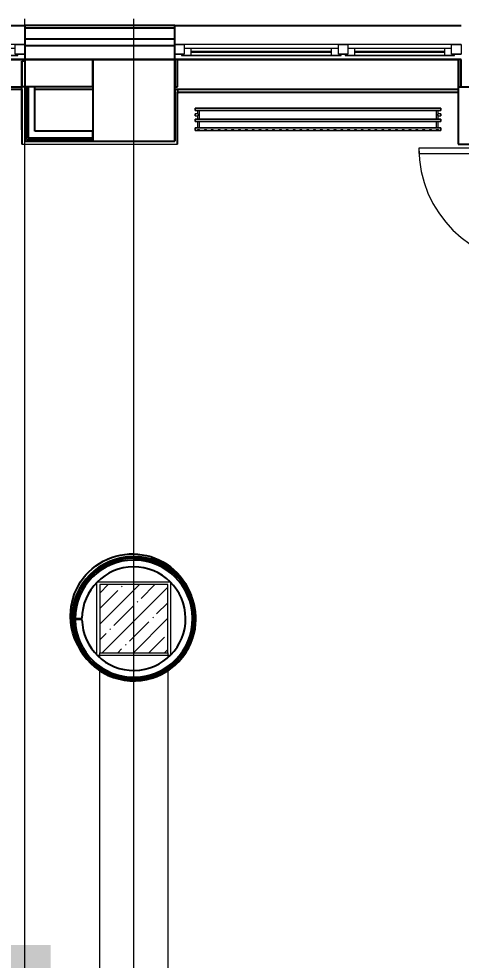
# Model space of a CAD drawing. Header units: millimetres. Extents: x 3914 to 443608, y -156176 to 78197.
# Drawn here: x 73874 to 77117, y -125617 to -118715 of the extents above; entities that cross this region are included whole.
import ezdxf

# ---------------------------------------------------------------- set-up
doc = ezdxf.new("R2010")
doc.units = ezdxf.units.MM
doc.linetypes.add('200_ШТРИХ__ш1_п0_6_', pattern=[160, 100, -60])
for name, color, linetype, lineweight in [('A-DOOR-1', 7, 'Continuous', 5), ('A-DOOR-2', 7, '200_ШТРИХ__ш1_п0_6_', 5), ('A-DOOR-FRAM-2', 7, 'Continuous', 5), ('A-FLOR', 7, 'Continuous', 9), ('A-GLAZ', 7, 'Continuous', 9), ('A-GLAZ-1', 7, 'Continuous', 5), ('S-COLS-1', 7, 'Continuous', 5), ('Оси', 7, 'Continuous', 9)]:
    doc.layers.add(name, color=color, linetype=linetype, lineweight=lineweight)
doc.layers.add('A-DOOR-FRAM-1', color=7, linetype='Continuous', lineweight=5, true_color=0xc0c0c0)
doc.layers.add('M-EQPM-1', color=7, linetype='Continuous', lineweight=9, true_color=0xb2b2b2)
doc.styles.add('СПДС', font='ГОСТ тип А.ttf', dxfattribs={"width": 0.9})

# ---------------------------------------------------------------- blocks, each defined once
blk = doc.blocks.new('BSC_Колонна _Прямоугольная - 500х500-V89-Объем проектирования 1 этажа')
at = {"layer": 'S-COLS-1'}
h = blk.add_hatch(dxfattribs=at)
h.set_pattern_fill('FP_107', color=256, style=0, pattern_type=2)
h.set_pattern_definition([(45, (-48460, -23000), (-114.04925, 114.04925), []), (45, (-48345.95, -23000), (-114.04925, 114.04925), [201.613, -40.323, 6.706, -33.617])])
h.paths.add_polyline_path([(214.9, -250), (250, -250), (250, 250), (-250, 250), (-250, -250), (188.6, -250)])
for p, q in [((250, 250), (-250, 250)), ((-250, 250), (-250, -250)), ((250, -250), (250, 250)), ((-250, -250), (250, -250))]:
    blk.add_line(p, q, dxfattribs=at)
blk = doc.blocks.new('120_Окно_СКБ_2Ст - 120_Окно_СКБ_2Ст 3100х2500 _мал_створка слева_-22273855-Объем проектирования 1 этажа')
at = {"layer": 'A-GLAZ'}
for p, q in [((-1550, -75), (-1550, -5)), ((-1550, -5), (-1480, -5)), ((-1480, -5), (-1480, -75)), ((650, -35), (-1480, -35)), ((-1480, -35), (-1480, -75)), ((-1430, -85), (-1430, -35)), ((600, -85), (600, -35)), ((650, -75), (650, -5)), ((650, -5), (720, -5)), ((650, -75), (650, -35)), ((720, -5), (720, -75)), ((1480, -35), (720, -35)), ((720, -35), (720, -75)), ((770, -85), (770, -35)), ((1430, -85), (1430, -35)), ((1480, -75), (1480, -5)), ((1480, -5), (1550, -5)), ((1480, -75), (1480, -35)), ((1550, -5), (1550, -75)), ((-1480, -75), (-1550, -75)), ((-1480, -75), (-1500, -75)), ((-1500, -75), (-1500, -85)), ((-1500, -85), (670, -85)), ((670, -85), (-1500, -85)), ((720, -75), (650, -75)), ((670, -75), (650, -75)), ((670, -85), (670, -75)), ((720, -75), (700, -75)), ((700, -75), (700, -85)), ((700, -85), (1500, -85)), ((1500, -85), (700, -85)), ((1550, -75), (1480, -75)), ((1500, -75), (1480, -75)), ((1500, -85), (1500, -75))]:
    blk.add_line(p, q, dxfattribs=at)
at = {"layer": 'A-GLAZ-1'}
for p, q in [((1550, -5), (-1550, -5)), ((-1430, -55), (600, -55)), ((600, -65), (-1430, -65)), ((770, -55), (1430, -55)), ((1430, -65), (770, -65)), ((-1550, -75), (-1500, -75)), ((670, -75), (700, -75)), ((1500, -75), (1550, -75))]:
    blk.add_line(p, q, dxfattribs=at)
blk = doc.blocks.new('120_Окно_СКБ_2Ст - 120_Окно_СКБ_2Ст 2100х2400 _мал створка справа_-19092174-Объем проектирования 1 этажа')
at = {"layer": 'A-GLAZ'}
for p, q in [((-1050, -75), (-1050, -5)), ((-1050, -5), (-980, -5)), ((-980, -5), (-980, -75)), ((150, -35), (-980, -35)), ((-980, -35), (-980, -75)), ((-930, -85), (-930, -35)), ((100, -85), (100, -35)), ((150, -75), (150, -5)), ((150, -5), (220, -5)), ((150, -75), (150, -35)), ((220, -5), (220, -75)), ((980, -35), (220, -35)), ((220, -35), (220, -75)), ((270, -85), (270, -35)), ((930, -85), (930, -35)), ((980, -75), (980, -5)), ((980, -5), (1050, -5)), ((980, -75), (980, -35)), ((1050, -5), (1050, -75)), ((-980, -75), (-1050, -75)), ((-980, -75), (-1000, -75)), ((-1000, -75), (-1000, -85)), ((-1000, -85), (170, -85)), ((170, -85), (-1000, -85)), ((220, -75), (150, -75)), ((170, -75), (150, -75)), ((170, -85), (170, -75)), ((220, -75), (200, -75)), ((200, -75), (200, -85)), ((200, -85), (1000, -85)), ((1000, -85), (200, -85)), ((1050, -75), (980, -75)), ((1000, -75), (980, -75)), ((1000, -85), (1000, -75))]:
    blk.add_line(p, q, dxfattribs=at)
at = {"layer": 'A-GLAZ-1'}
for p, q in [((1050, -5), (-1050, -5)), ((-930, -55), (100, -55)), ((100, -65), (-930, -65)), ((270, -55), (930, -55)), ((930, -65), (270, -65)), ((-1050, -75), (-1000, -75)), ((170, -75), (200, -75)), ((1000, -75), (1050, -75))]:
    blk.add_line(p, q, dxfattribs=at)
blk = doc.blocks.new('110_Дверь_СКБ_1Ст_Внутренняя1 - Д-26л 950х2100 EIW30-32941023-Объем проектирования 1 этажа')
at = {"layer": 'A-DOOR-2'}
h = blk.add_hatch(dxfattribs=at)
h.set_pattern_fill('FP_33', color=256, style=0, pattern_type=2)
h.set_pattern_definition([(135, (1826.41, 164.685), (-14.14214, -14.14214), []), (225, (1826.41, 164.685), (14.14214, -14.14214), [])])
h.paths.add_polyline_path([(462.5, 100), (462.5, -100), (487.5, -100), (487.5, 100), (479.8, 100)])
at = {"layer": 'A-DOOR-FRAM-2'}
h = blk.add_hatch(dxfattribs=at)
h.set_pattern_fill('FP_34', color=256, style=0, pattern_type=2)
h.set_pattern_definition([(45, (-296.384, 164.685), (-14.1421, 14.1421), []), (135, (-296.384, 164.685), (-14.1421, -14.1421), [])])
h.paths.add_polyline_path([(-462.5, 100), (-462.5, -100), (-437.5, -100), (-437.5, 100), (-446.3, 100)])
at = {"layer": 'A-DOOR-1'}
for p, q in [((437.5, 950), (397.5, 950)), ((397.5, 950), (397.5, 100)), ((437.5, 100), (437.5, 950)), ((397.5, 100), (437.5, 100))]:
    blk.add_line(p, q, dxfattribs=at)
blk.add_arc((437.5, 100), 850, 90, 180, dxfattribs=at)
at = {"layer": 'A-DOOR-FRAM-1'}
for p, q in [((-422.5, 108), (-492.5, 108)), ((-492.5, 108), (-492.5, 100)), ((-492.5, 100), (-422.5, 100)), ((-437.5, 100), (-462.5, 100)), ((-462.5, 100), (-462.5, -100)), ((-412.5, 100), (-437.5, 100)), ((-437.5, 100), (-437.5, 20)), ((-437.5, -100), (-437.5, 100)), ((-422.5, 100), (-437.5, 100)), ((-437.5, 100), (-437.5, 99)), ((-437.5, 99), (-422.5, 99)), ((-422.5, 100), (-422.5, 108)), ((-422.5, 99), (-422.5, 100)), ((-412.5, 60), (-412.5, 100)), ((437.5, 100), (437.5, 60)), ((462.5, 100), (437.5, 100)), ((517.5, 108), (447.5, 108)), ((447.5, 108), (447.5, 100)), ((462.5, 100), (447.5, 100)), ((447.5, 100), (447.5, 99)), ((447.5, 100), (517.5, 100)), ((447.5, 99), (462.5, 99)), ((462.5, 20), (462.5, 100)), ((487.5, 100), (462.5, 100)), ((462.5, 100), (462.5, -100)), ((462.5, 99), (462.5, 100)), ((487.5, -100), (487.5, 100)), ((517.5, 100), (517.5, 108)), ((-437.5, 20), (-402.5, 20)), ((-422.5, 20), (-437.5, 20)), ((-437.5, 20), (-437.5, -100)), ((-422.5, -100), (-422.5, 20)), ((-402.5, 60), (-412.5, 60)), ((-402.5, 20), (-402.5, 60)), ((437.5, 60), (427.5, 60)), ((427.5, 60), (427.5, 20)), ((427.5, 20), (462.5, 20)), ((462.5, 20), (447.5, 20)), ((447.5, 20), (447.5, -100)), ((462.5, -100), (462.5, 20)), ((-422.5, -100), (-492.5, -100)), ((-492.5, -100), (-492.5, -108)), ((-492.5, -108), (-422.5, -108)), ((-462.5, -100), (-437.5, -100)), ((-437.5, -100), (-422.5, -100)), ((-422.5, -108), (-422.5, -100)), ((447.5, -100), (462.5, -100)), ((517.5, -100), (447.5, -100)), ((447.5, -100), (447.5, -108)), ((447.5, -108), (517.5, -108)), ((462.5, -100), (487.5, -100)), ((517.5, -108), (517.5, -100))]:
    blk.add_line(p, q, dxfattribs=at)
blk = doc.blocks.new('radiator_prado_classic_z_tip_30_po exemplyaru - Classic Z Тип 30-500-V247-Объем проектирования 1 этажа')
at = {"layer": 'M-EQPM-1'}
for p, q in [((0, 228), (0, 210)), ((1800, 228), (0, 228)), ((0, 210), (0, 228)), ((0, 228), (12.5, 228)), ((0, 210), (1800, 210)), ((17.8, 210), (0, 210)), ((12.5, 228), (37.5, 228)), ((37.5, 228), (12.5, 228)), ((12.5, 228), (37.5, 228)), ((12.5, 228), (17.5, 223)), ((12.5, 228), (17.5, 223)), ((32.5, 223), (17.5, 223)), ((17.5, 223), (32.5, 223)), ((17.5, 210), (17.5, 164)), ((17.5, 210), (17.5, 164)), ((17.8, 210), (17.5, 210)), ((17.5, 210), (17.8, 210)), ((17.8, 210), (17.5, 210)), ((17.5, 210), (32.5, 210)), ((32.2, 210), (17.8, 210)), ((17.8, 210), (32.2, 210)), ((32.2, 210), (17.8, 210)), ((32.5, 210), (32.2, 210)), ((32.2, 210), (32.5, 210)), ((32.5, 210), (32.2, 210)), ((1767.8, 210), (32.2, 210)), ((32.5, 223), (37.5, 228)), ((37.5, 228), (32.5, 223)), ((32.5, 164), (32.5, 210)), ((32.5, 164), (32.5, 210)), ((37.5, 228), (62.5, 228)), ((62.5, 228), (87.5, 228)), ((87.5, 228), (62.5, 228)), ((62.5, 228), (87.5, 228)), ((62.5, 228), (67.5, 223)), ((62.5, 228), (67.5, 223)), ((82.5, 223), (67.5, 223)), ((67.5, 223), (82.5, 223)), ((82.5, 223), (87.5, 228)), ((87.5, 228), (82.5, 223)), ((87.5, 228), (112.5, 228)), ((112.5, 228), (137.5, 228)), ((137.5, 228), (112.5, 228)), ((112.5, 228), (137.5, 228)), ((112.5, 228), (117.5, 223)), ((112.5, 228), (117.5, 223)), ((132.5, 223), (117.5, 223)), ((117.5, 223), (132.5, 223)), ((132.5, 223), (137.5, 228)), ((137.5, 228), (132.5, 223)), ((137.5, 228), (162.5, 228)), ((162.5, 228), (187.5, 228)), ((187.5, 228), (162.5, 228)), ((162.5, 228), (187.5, 228)), ((162.5, 228), (167.5, 223)), ((162.5, 228), (167.5, 223)), ((182.5, 223), (167.5, 223)), ((167.5, 223), (182.5, 223)), ((182.5, 223), (187.5, 228)), ((187.5, 228), (182.5, 223)), ((187.5, 228), (212.5, 228)), ((212.5, 228), (237.5, 228)), ((237.5, 228), (212.5, 228)), ((212.5, 228), (237.5, 228)), ((212.5, 228), (217.5, 223)), ((212.5, 228), (217.5, 223)), ((232.5, 223), (217.5, 223)), ((217.5, 223), (232.5, 223)), ((232.5, 223), (237.5, 228)), ((237.5, 228), (232.5, 223)), ((237.5, 228), (262.5, 228)), ((262.5, 228), (287.5, 228)), ((287.5, 228), (262.5, 228)), ((262.5, 228), (287.5, 228)), ((262.5, 228), (267.5, 223)), ((262.5, 228), (267.5, 223)), ((282.5, 223), (267.5, 223)), ((267.5, 223), (282.5, 223)), ((282.5, 223), (287.5, 228)), ((287.5, 228), (282.5, 223)), ((287.5, 228), (312.5, 228)), ((312.5, 228), (337.5, 228)), ((337.5, 228), (312.5, 228)), ((312.5, 228), (337.5, 228)), ((312.5, 228), (317.5, 223)), ((312.5, 228), (317.5, 223)), ((332.5, 223), (317.5, 223)), ((317.5, 223), (332.5, 223)), ((332.5, 223), (337.5, 228)), ((337.5, 228), (332.5, 223)), ((337.5, 228), (362.5, 228)), ((362.5, 228), (387.5, 228)), ((387.5, 228), (362.5, 228)), ((362.5, 228), (387.5, 228)), ((362.5, 228), (367.5, 223)), ((362.5, 228), (367.5, 223)), ((382.5, 223), (367.5, 223)), ((367.5, 223), (382.5, 223)), ((382.5, 223), (387.5, 228)), ((387.5, 228), (382.5, 223)), ((387.5, 228), (412.5, 228)), ((412.5, 228), (437.5, 228)), ((437.5, 228), (412.5, 228)), ((412.5, 228), (437.5, 228)), ((412.5, 228), (417.5, 223)), ((412.5, 228), (417.5, 223)), ((432.5, 223), (417.5, 223)), ((417.5, 223), (432.5, 223)), ((432.5, 223), (437.5, 228)), ((437.5, 228), (432.5, 223)), ((437.5, 228), (462.5, 228)), ((462.5, 228), (487.5, 228)), ((487.5, 228), (462.5, 228)), ((462.5, 228), (487.5, 228)), ((462.5, 228), (467.5, 223)), ((462.5, 228), (467.5, 223)), ((482.5, 223), (467.5, 223)), ((467.5, 223), (482.5, 223)), ((482.5, 223), (487.5, 228)), ((487.5, 228), (482.5, 223)), ((487.8, 228), (512.5, 228)), ((512.5, 228), (537.5, 228)), ((537.5, 228), (512.5, 228)), ((512.5, 228), (537.5, 228)), ((512.5, 228), (517.5, 223)), ((512.5, 228), (517.5, 223)), ((532.5, 223), (517.5, 223)), ((517.5, 223), (532.5, 223)), ((532.5, 223), (537.5, 228)), ((537.5, 228), (532.5, 223)), ((537.5, 228), (562.5, 228)), ((562.5, 228), (587.5, 228)), ((587.5, 228), (562.5, 228)), ((562.5, 228), (587.5, 228)), ((562.5, 228), (567.5, 223)), ((562.5, 228), (567.5, 223)), ((582.5, 223), (567.5, 223)), ((567.5, 223), (582.5, 223)), ((582.5, 223), (587.5, 228)), ((587.5, 228), (582.5, 223)), ((587.5, 228), (612.5, 228)), ((612.5, 228), (637.5, 228)), ((637.5, 228), (612.5, 228)), ((612.5, 228), (637.5, 228)), ((612.5, 228), (617.5, 223)), ((612.5, 228), (617.5, 223)), ((632.5, 223), (617.5, 223)), ((617.5, 223), (632.5, 223)), ((632.5, 223), (637.5, 228)), ((637.5, 228), (632.5, 223)), ((637.5, 228), (662.5, 228)), ((662.5, 228), (687.5, 228)), ((687.5, 228), (662.5, 228)), ((662.5, 228), (687.5, 228)), ((662.5, 228), (667.5, 223)), ((662.5, 228), (667.5, 223)), ((682.5, 223), (667.5, 223)), ((667.5, 223), (682.5, 223)), ((682.5, 223), (687.5, 228)), ((687.5, 228), (682.5, 223)), ((687.5, 228), (712.5, 228)), ((712.5, 228), (737.5, 228)), ((737.5, 228), (712.5, 228)), ((712.5, 228), (737.5, 228)), ((712.5, 228), (717.5, 223)), ((712.5, 228), (717.5, 223)), ((732.5, 223), (717.5, 223)), ((717.5, 223), (732.5, 223)), ((732.5, 223), (737.5, 228)), ((737.5, 228), (732.5, 223)), ((737.5, 228), (762.5, 228)), ((762.5, 228), (787.5, 228)), ((787.5, 228), (762.5, 228)), ((762.5, 228), (787.5, 228)), ((762.5, 228), (767.5, 223)), ((762.5, 228), (767.5, 223)), ((782.5, 223), (767.5, 223)), ((767.5, 223), (782.5, 223)), ((782.5, 223), (787.5, 228)), ((787.5, 228), (782.5, 223)), ((787.5, 228), (812.5, 228)), ((812.5, 228), (837.5, 228)), ((837.5, 228), (812.5, 228)), ((812.5, 228), (837.5, 228)), ((812.5, 228), (817.5, 223)), ((812.5, 228), (817.5, 223)), ((832.5, 223), (817.5, 223)), ((817.5, 223), (832.5, 223)), ((832.5, 223), (837.5, 228)), ((837.5, 228), (832.5, 223)), ((837.5, 228), (862.5, 228)), ((862.5, 228), (887.5, 228)), ((887.5, 228), (862.5, 228)), ((862.5, 228), (887.5, 228)), ((862.5, 228), (867.5, 223)), ((862.5, 228), (867.5, 223)), ((882.5, 223), (867.5, 223)), ((867.5, 223), (882.5, 223)), ((882.5, 223), (887.5, 228)), ((887.5, 228), (882.5, 223)), ((887.5, 228), (912.5, 228)), ((912.5, 228), (937.5, 228)), ((937.5, 228), (912.5, 228)), ((912.5, 228), (937.5, 228)), ((912.5, 228), (917.5, 223)), ((912.5, 228), (917.5, 223)), ((932.5, 223), (917.5, 223)), ((917.5, 223), (932.5, 223)), ((932.5, 223), (937.5, 228)), ((937.5, 228), (932.5, 223)), ((937.5, 228), (962.5, 228)), ((962.5, 228), (987.5, 228)), ((987.5, 228), (962.5, 228)), ((962.5, 228), (987.5, 228)), ((962.5, 228), (967.5, 223)), ((962.5, 228), (967.5, 223)), ((982.5, 223), (967.5, 223)), ((967.5, 223), (982.5, 223)), ((982.5, 223), (987.5, 228)), ((987.5, 228), (982.5, 223)), ((987.5, 228), (1012.5, 228)), ((1012.5, 228), (1037.5, 228)), ((1037.5, 228), (1012.5, 228)), ((1012.5, 228), (1037.5, 228)), ((1012.5, 228), (1017.5, 223)), ((1012.5, 228), (1017.5, 223)), ((1032.5, 223), (1017.5, 223)), ((1017.5, 223), (1032.5, 223)), ((1032.5, 223), (1037.5, 228)), ((1037.5, 228), (1032.5, 223)), ((1037.5, 228), (1062.5, 228)), ((1062.5, 228), (1087.5, 228)), ((1087.5, 228), (1062.5, 228)), ((1062.5, 228), (1087.5, 228)), ((1062.5, 228), (1067.5, 223)), ((1062.5, 228), (1067.5, 223)), ((1082.5, 223), (1067.5, 223)), ((1067.5, 223), (1082.5, 223)), ((1082.5, 223), (1087.5, 228)), ((1087.5, 228), (1082.5, 223)), ((1087.5, 228), (1112.5, 228)), ((1112.5, 228), (1137.5, 228)), ((1137.5, 228), (1112.5, 228)), ((1112.5, 228), (1137.5, 228)), ((1112.5, 228), (1117.5, 223)), ((1112.5, 228), (1117.5, 223)), ((1132.5, 223), (1117.5, 223)), ((1117.5, 223), (1132.5, 223)), ((1132.5, 223), (1137.5, 228)), ((1137.5, 228), (1132.5, 223)), ((1137.5, 228), (1162.5, 228)), ((1162.5, 228), (1187.5, 228)), ((1187.5, 228), (1162.5, 228)), ((1162.5, 228), (1187.5, 228)), ((1162.5, 228), (1167.5, 223)), ((1162.5, 228), (1167.5, 223)), ((1182.5, 223), (1167.5, 223)), ((1167.5, 223), (1182.5, 223)), ((1182.5, 223), (1187.5, 228)), ((1187.5, 228), (1182.5, 223)), ((1187.5, 228), (1212.5, 228)), ((1212.5, 228), (1237.5, 228)), ((1237.5, 228), (1212.5, 228)), ((1212.5, 228), (1237.5, 228)), ((1212.5, 228), (1217.5, 223)), ((1212.5, 228), (1217.5, 223)), ((1232.5, 223), (1217.5, 223)), ((1217.5, 223), (1232.5, 223)), ((1232.5, 223), (1237.5, 228)), ((1237.5, 228), (1232.5, 223)), ((1237.5, 228), (1262.5, 228)), ((1262.5, 228), (1287.5, 228)), ((1287.5, 228), (1262.5, 228)), ((1262.5, 228), (1287.5, 228)), ((1262.5, 228), (1267.5, 223)), ((1262.5, 228), (1267.5, 223)), ((1282.5, 223), (1267.5, 223)), ((1267.5, 223), (1282.5, 223)), ((1282.5, 223), (1287.5, 228)), ((1287.5, 228), (1282.5, 223)), ((1287.5, 228), (1312.5, 228)), ((1312.5, 228), (1337.5, 228)), ((1337.5, 228), (1312.5, 228)), ((1312.5, 228), (1337.5, 228)), ((1312.5, 228), (1317.5, 223)), ((1312.5, 228), (1317.5, 223)), ((1332.5, 223), (1317.5, 223)), ((1317.5, 223), (1332.5, 223)), ((1332.5, 223), (1337.5, 228)), ((1337.5, 228), (1332.5, 223)), ((1337.5, 228), (1362.5, 228)), ((1362.5, 228), (1387.5, 228)), ((1387.5, 228), (1362.5, 228)), ((1362.5, 228), (1387.5, 228)), ((1362.5, 228), (1367.5, 223)), ((1362.5, 228), (1367.5, 223)), ((1382.5, 223), (1367.5, 223)), ((1367.5, 223), (1382.5, 223)), ((1382.5, 223), (1387.5, 228)), ((1387.5, 228), (1382.5, 223)), ((1387.5, 228), (1412.5, 228)), ((1412.5, 228), (1437.5, 228)), ((1437.5, 228), (1412.5, 228)), ((1412.5, 228), (1437.5, 228)), ((1412.5, 228), (1417.5, 223)), ((1412.5, 228), (1417.5, 223)), ((1432.5, 223), (1417.5, 223)), ((1417.5, 223), (1432.5, 223)), ((1432.5, 223), (1437.5, 228)), ((1437.5, 228), (1432.5, 223)), ((1437.5, 228), (1462.5, 228)), ((1462.5, 228), (1487.5, 228)), ((1487.5, 228), (1462.5, 228)), ((1462.5, 228), (1487.5, 228)), ((1462.5, 228), (1467.5, 223)), ((1462.5, 228), (1467.5, 223)), ((1482.5, 223), (1467.5, 223)), ((1467.5, 223), (1482.5, 223)), ((1482.5, 223), (1487.5, 228)), ((1487.5, 228), (1482.5, 223)), ((1487.5, 228), (1512.5, 228)), ((1512.5, 228), (1537.5, 228)), ((1537.5, 228), (1512.5, 228)), ((1512.5, 228), (1537.5, 228)), ((1512.5, 228), (1517.5, 223)), ((1512.5, 228), (1517.5, 223)), ((1532.5, 223), (1517.5, 223)), ((1517.5, 223), (1532.5, 223)), ((1532.5, 223), (1537.5, 228)), ((1537.5, 228), (1532.5, 223)), ((1537.5, 228), (1562.5, 228)), ((1562.5, 228), (1587.5, 228)), ((1587.5, 228), (1562.5, 228)), ((1562.5, 228), (1587.5, 228)), ((1562.5, 228), (1567.5, 223)), ((1562.5, 228), (1567.5, 223)), ((1582.5, 223), (1567.5, 223)), ((1567.5, 223), (1582.5, 223)), ((1582.5, 223), (1587.5, 228)), ((1587.5, 228), (1582.5, 223)), ((1587.5, 228), (1612.5, 228)), ((1612.5, 228), (1637.5, 228)), ((1637.5, 228), (1612.5, 228)), ((1612.5, 228), (1637.5, 228)), ((1612.5, 228), (1617.5, 223)), ((1612.5, 228), (1617.5, 223)), ((1632.5, 223), (1617.5, 223)), ((1617.5, 223), (1632.5, 223)), ((1632.5, 223), (1637.5, 228)), ((1637.5, 228), (1632.5, 223)), ((1637.5, 228), (1662.5, 228)), ((1662.5, 228), (1687.5, 228)), ((1687.5, 228), (1662.5, 228)), ((1662.5, 228), (1687.5, 228)), ((1662.5, 228), (1667.5, 223)), ((1662.5, 228), (1667.5, 223)), ((1682.5, 223), (1667.5, 223)), ((1667.5, 223), (1682.5, 223)), ((1682.5, 223), (1687.5, 228)), ((1687.5, 228), (1682.5, 223)), ((1687.5, 228), (1712.5, 228)), ((1712.5, 228), (1737.5, 228)), ((1737.5, 228), (1712.5, 228)), ((1712.5, 228), (1737.5, 228)), ((1712.5, 228), (1717.5, 223)), ((1712.5, 228), (1717.5, 223)), ((1732.5, 223), (1717.5, 223)), ((1717.5, 223), (1732.5, 223)), ((1732.5, 223), (1737.5, 228)), ((1737.5, 228), (1732.5, 223)), ((1737.5, 228), (1762.5, 228)), ((1762.5, 228), (1787.5, 228)), ((1787.5, 228), (1762.5, 228)), ((1762.5, 228), (1787.5, 228)), ((1762.5, 228), (1767.5, 223)), ((1762.5, 228), (1767.5, 223)), ((1782.5, 223), (1767.5, 223)), ((1767.5, 223), (1782.5, 223)), ((1767.5, 210), (1767.5, 164)), ((1767.5, 210), (1767.5, 164)), ((1767.8, 210), (1767.5, 210)), ((1767.5, 210), (1782.5, 210)), ((1767.8, 210), (1767.5, 210)), ((1767.5, 210), (1767.8, 210)), ((1776.9, 210), (1767.8, 210)), ((1776.9, 210), (1767.8, 210)), ((1767.8, 210), (1776.9, 210)), ((1777.2, 210), (1776.9, 210)), ((1777.2, 210), (1776.9, 210)), ((1776.9, 210), (1777.2, 210)), ((1782.2, 210), (1777.2, 210)), ((1782.2, 210), (1777.2, 210)), ((1777.2, 210), (1782.2, 210)), ((1782.5, 210), (1782.2, 210)), ((1782.5, 210), (1782.2, 210)), ((1782.2, 210), (1782.5, 210)), ((1800, 210), (1782.2, 210)), ((1782.5, 223), (1787.5, 228)), ((1787.5, 228), (1782.5, 223)), ((1782.5, 164), (1782.5, 210)), ((1782.5, 164), (1782.5, 210)), ((1787.5, 228), (1800, 228)), ((1800, 210), (1800, 228)), ((1800, 228), (1800, 210)), ((1800, 164), (0, 164)), ((0, 164), (0, 146)), ((0, 146), (0, 164)), ((0, 164), (17.8, 164)), ((0, 146), (1800, 146)), ((18.5, 146), (0, 146)), ((17.8, 164), (17.5, 164)), ((17.5, 164), (17.8, 164)), ((17.8, 164), (17.5, 164)), ((17.5, 164), (32.5, 164)), ((17.5, 146), (17.5, 121.5)), ((17.5, 146), (17.5, 121.5)), ((17.5, 146), (18.5, 146)), ((18.5, 146), (17.5, 146)), ((17.5, 146), (18.5, 146)), ((32.5, 146), (17.5, 146)), ((32.2, 164), (17.8, 164)), ((17.8, 164), (32.2, 164)), ((32.2, 164), (17.8, 164)), ((18.5, 146), (32.2, 146)), ((32.2, 146), (18.5, 146)), ((18.5, 146), (32.2, 146)), ((32.5, 164), (32.2, 164)), ((32.2, 164), (32.5, 164)), ((32.5, 164), (32.2, 164)), ((32.2, 164), (1767.8, 164)), ((32.2, 146), (32.5, 146)), ((32.5, 146), (32.2, 146)), ((32.2, 146), (32.5, 146)), ((1767.8, 146), (32.2, 146)), ((32.5, 82), (32.5, 146)), ((32.5, 82), (32.5, 146)), ((1767.8, 164), (1767.5, 164)), ((1767.5, 164), (1782.5, 164)), ((1767.8, 164), (1767.5, 164)), ((1767.5, 164), (1767.8, 164)), ((1767.5, 146), (1767.5, 82)), ((1767.5, 146), (1767.5, 82)), ((1767.5, 146), (1767.8, 146)), ((1782.5, 146), (1767.5, 146)), ((1767.5, 146), (1767.8, 146)), ((1767.8, 146), (1767.5, 146)), ((1782.2, 164), (1767.8, 164)), ((1782.2, 164), (1767.8, 164)), ((1767.8, 164), (1782.2, 164)), ((1767.8, 146), (1776.9, 146)), ((1767.8, 146), (1776.9, 146)), ((1776.9, 146), (1767.8, 146)), ((1776.9, 146), (1777.2, 146)), ((1776.9, 146), (1777.2, 146)), ((1777.2, 146), (1776.9, 146)), ((1777.2, 146), (1781.5, 146)), ((1777.2, 146), (1781.5, 146)), ((1781.5, 146), (1777.2, 146)), ((1781.5, 146), (1782.5, 146)), ((1781.5, 146), (1782.5, 146)), ((1782.5, 146), (1781.5, 146)), ((1800, 146), (1781.5, 146)), ((1782.5, 164), (1782.2, 164)), ((1782.5, 164), (1782.2, 164)), ((1782.2, 164), (1782.5, 164)), ((1782.2, 164), (1800, 164)), ((1782.5, 121.5), (1782.5, 146)), ((1782.5, 121.5), (1782.5, 146)), ((1800, 146), (1800, 164)), ((1800, 164), (1800, 146)), ((17.5, 121.5), (0, 121.5)), ((17.5, 121.5), (0, 121.5)), ((0, 121.5), (0, 120.5)), ((0, 106.5), (0, 121.5)), ((0, 120.5), (0, 107.5)), ((0, 120.5), (0, 119.3)), ((0, 114), (0, 120.5)), ((0, 120.5), (0, 120.5)), ((0, 119.3), (0, 117.8)), ((0, 117.8), (0, 114)), ((0, 114), (0, 110.3)), ((0, 107.5), (0, 114)), ((0, 110.3), (0, 108.7)), ((0, 108.7), (0, 107.5)), ((0, 107.5), (0, 106.5)), ((0, 107.5), (0, 107.5)), ((0, 106.5), (17.5, 106.5)), ((0, 106.5), (17.5, 106.5)), ((1800, 82), (0, 82)), ((0, 82), (0, 64)), ((0, 64), (0, 82)), ((0, 82), (18.5, 82)), ((17.5, 106.5), (17.5, 82)), ((17.5, 106.5), (17.5, 82)), ((18.5, 82), (17.5, 82)), ((17.5, 82), (18.5, 82)), ((18.5, 82), (17.5, 82)), ((17.5, 82), (32.5, 82)), ((32.2, 82), (18.5, 82)), ((18.5, 82), (32.2, 82)), ((32.2, 82), (18.5, 82)), ((32.5, 82), (32.2, 82)), ((32.2, 82), (32.5, 82)), ((32.5, 82), (32.2, 82)), ((32.2, 82), (1767.8, 82)), ((1767.8, 82), (1767.5, 82)), ((1767.5, 82), (1782.5, 82)), ((1767.8, 82), (1767.5, 82)), ((1767.5, 82), (1767.8, 82)), ((1776.9, 82), (1767.8, 82)), ((1776.9, 82), (1767.8, 82)), ((1767.8, 82), (1776.9, 82)), ((1777.2, 82), (1776.9, 82)), ((1777.2, 82), (1776.9, 82)), ((1776.9, 82), (1777.2, 82)), ((1781.5, 82), (1777.2, 82)), ((1781.5, 82), (1777.2, 82)), ((1777.2, 82), (1781.5, 82)), ((1782.5, 82), (1781.5, 82)), ((1782.5, 82), (1781.5, 82)), ((1781.5, 82), (1782.5, 82)), ((1781.5, 82), (1800, 82)), ((1800, 121.5), (1782.5, 121.5)), ((1800, 121.5), (1782.5, 121.5)), ((1782.5, 82), (1782.5, 106.5)), ((1782.5, 106.5), (1800, 106.5)), ((1782.5, 82), (1782.5, 106.5)), ((1782.5, 106.5), (1800, 106.5)), ((1800, 121.5), (1800, 106.5)), ((1800, 120.5), (1800, 121.5)), ((1800, 121.5), (1800, 120.5)), ((1800, 120.5), (1800, 121.5)), ((1800, 107.5), (1800, 120.5)), ((1800, 120.5), (1800, 107.5)), ((1800, 107.5), (1800, 120.5)), ((1800, 106.5), (1800, 107.5)), ((1800, 107.5), (1800, 106.5)), ((1800, 106.5), (1800, 107.5)), ((1800, 64), (1800, 82)), ((1800, 82), (1800, 64)), ((1800, 64), (0, 64)), ((0, 64), (1800, 64))]:
    blk.add_line(p, q, dxfattribs=at)
for points, knots in [([(18.5, 120.5), (18.4, 120.6), (18.3, 120.7), (18.1, 120.9), (17.9, 121.1), (17.8, 121.2), (17.7, 121.3), (17.5, 121.5), (17.5, 121.5), (17.5, 121.5)], [0.7142857, 0.7142857, 0.7142857, 0.7142857, 0.75, 0.7857143, 0.8214286, 0.8571429, 0.8928571, 0.9285714, 1, 1, 1, 1]), ([(17.5, 121.5), (17.5, 121.5), (17.5, 121.5), (17.7, 121.3), (17.8, 121.2), (17.9, 121.1), (18.1, 120.9), (18.3, 120.7), (18.4, 120.6), (18.5, 120.5)], [0, 0, 0, 0, 0.0714286, 0.1071429, 0.1428571, 0.1785714, 0.2142857, 0.25, 0.2857143, 0.2857143, 0.2857143, 0.2857143]), ([(17.5, 121.5), (17.5, 121.5), (17.5, 121.5), (17.7, 121.3), (17.8, 121.2), (17.9, 121.1), (18.1, 120.9), (18.3, 120.7), (18.4, 120.6), (18.5, 120.5)], [0, 0, 0, 0, 0.0714286, 0.1071429, 0.1428571, 0.1785714, 0.2142857, 0.25, 0.2857143, 0.2857143, 0.2857143, 0.2857143]), ([(25, 114), (24.5, 114.5), (23.6, 115.4), (22.4, 116.6), (21.6, 117.4), (21.1, 117.9), (20.8, 118.2), (20.5, 118.5), (20.2, 118.8), (19.8, 119.1), (19.6, 119.4), (19.3, 119.7), (19, 120), (18.7, 120.3), (18.5, 120.5), (18.3, 120.7), (18.1, 120.9), (17.9, 121.1), (17.8, 121.2), (17.7, 121.3), (17.5, 121.5), (17.5, 121.5), (17.5, 121.5)], [0, 0, 0, 0, 0.142857, 0.285714, 0.357143, 0.392857, 0.428571, 0.464286, 0.5, 0.535714, 0.571429, 0.607143, 0.642857, 0.678571, 0.714286, 0.75, 0.785714, 0.821429, 0.857143, 0.892857, 0.928571, 1, 1, 1, 1]), ([(17.5, 106.5), (17.5, 106.5), (17.5, 106.5), (17.7, 106.7), (17.8, 106.8), (17.9, 106.9), (18.1, 107.1), (18.3, 107.3), (18.5, 107.5), (18.7, 107.7), (19, 108), (19.3, 108.3), (19.6, 108.6), (19.8, 108.9), (20.3, 109.3), (20.7, 109.7), (21.1, 110.1), (21.6, 110.6), (22.4, 111.4), (23.6, 112.6), (24.5, 113.5), (25, 114)], [0, 0, 0, 0, 0.071429, 0.107143, 0.142857, 0.178571, 0.214286, 0.25, 0.285714, 0.321429, 0.357143, 0.392857, 0.428571, 0.464286, 0.5, 0.571429, 0.607143, 0.642857, 0.714286, 0.857143, 1, 1, 1, 1]), ([(17.5, 106.5), (17.5, 106.5), (17.5, 106.5), (17.7, 106.7), (17.8, 106.8), (17.9, 106.9), (18.1, 107.1), (18.3, 107.3), (18.4, 107.4), (18.5, 107.5)], [0, 0, 0, 0, 0.0714286, 0.1071429, 0.1428571, 0.1785714, 0.2142857, 0.25, 0.2857143, 0.2857143, 0.2857143, 0.2857143]), ([(18.5, 107.5), (18.4, 107.4), (18.3, 107.3), (18.1, 107.1), (17.9, 106.9), (17.8, 106.8), (17.7, 106.7), (17.5, 106.5), (17.5, 106.5), (17.5, 106.5)], [0.7142857, 0.7142857, 0.7142857, 0.7142857, 0.75, 0.7857143, 0.8214286, 0.8571429, 0.8928571, 0.9285714, 1, 1, 1, 1]), ([(18.5, 107.5), (18.4, 107.4), (18.3, 107.3), (18.1, 107.1), (17.9, 106.9), (17.8, 106.8), (17.7, 106.7), (17.5, 106.5), (17.5, 106.5), (17.5, 106.5)], [0.7142857, 0.7142857, 0.7142857, 0.7142857, 0.75, 0.7857143, 0.8214286, 0.8571429, 0.8928571, 0.9285714, 1, 1, 1, 1]), ([(22.1, 116.9), (21.9, 117.1), (21.6, 117.4), (21.1, 117.9), (20.8, 118.2), (20.5, 118.5), (20.2, 118.8), (19.9, 119.2), (19.7, 119.3), (19.6, 119.4)], [0.2857143, 0.2857143, 0.2857143, 0.2857143, 0.3571429, 0.3928571, 0.4285714, 0.4642857, 0.5, 0.5357143, 0.5714286, 0.5714286, 0.5714286, 0.5714286]), ([(19.6, 119.4), (19.7, 119.3), (19.9, 119.2), (20.3, 118.7), (20.7, 118.3), (21.1, 117.9), (21.6, 117.4), (21.9, 117.1), (22.1, 116.9)], [0.4285714, 0.4285714, 0.4285714, 0.4285714, 0.4642857, 0.5, 0.5714286, 0.6071429, 0.6428571, 0.7142857, 0.7142857, 0.7142857, 0.7142857]), ([(19.6, 119.4), (19.7, 119.3), (19.8, 119.1), (20.3, 118.7), (20.7, 118.3), (21.1, 117.9), (21.6, 117.4), (21.9, 117.1), (22.1, 116.9)], [0.4285714, 0.4285714, 0.4285714, 0.4285714, 0.4642857, 0.5, 0.5714286, 0.6071429, 0.6428571, 0.7142857, 0.7142857, 0.7142857, 0.7142857]), ([(19.6, 108.6), (19.7, 108.7), (19.9, 108.8), (20.3, 109.3), (20.7, 109.7), (21.1, 110.1), (21.6, 110.6), (21.9, 110.9), (22.1, 111.1)], [0.4285714, 0.4285714, 0.4285714, 0.4285714, 0.4642857, 0.5, 0.5714286, 0.6071429, 0.6428571, 0.7142857, 0.7142857, 0.7142857, 0.7142857]), ([(22.1, 111.1), (21.9, 110.9), (21.6, 110.6), (21.1, 110.1), (20.8, 109.8), (20.5, 109.5), (20.2, 109.2), (19.9, 108.8), (19.7, 108.7), (19.6, 108.6)], [0.2857143, 0.2857143, 0.2857143, 0.2857143, 0.3571429, 0.3928571, 0.4285714, 0.4642857, 0.5, 0.5357143, 0.5714286, 0.5714286, 0.5714286, 0.5714286]), ([(22.1, 111.1), (21.9, 110.9), (21.6, 110.6), (21.1, 110.1), (20.8, 109.8), (20.5, 109.5), (20.2, 109.2), (19.8, 108.9), (19.7, 108.7), (19.6, 108.6)], [0.2857143, 0.2857143, 0.2857143, 0.2857143, 0.3571429, 0.3928571, 0.4285714, 0.4642857, 0.5, 0.5357143, 0.5714286, 0.5714286, 0.5714286, 0.5714286]), ([(1775, 114), (1775.5, 114.5), (1776.4, 115.4), (1777.6, 116.6), (1778.4, 117.4), (1778.9, 117.9), (1779.2, 118.2), (1779.5, 118.5), (1779.8, 118.8), (1780.1, 119.2), (1780.4, 119.4), (1780.7, 119.7), (1781, 120), (1781.3, 120.3), (1781.5, 120.5), (1781.7, 120.7), (1781.9, 120.9), (1782.1, 121.1), (1782.2, 121.2), (1782.3, 121.3), (1782.5, 121.5), (1782.5, 121.5), (1782.5, 121.5)], [0, 0, 0, 0, 0.142857, 0.285714, 0.357143, 0.392857, 0.428571, 0.464286, 0.5, 0.535714, 0.571429, 0.607143, 0.642857, 0.678571, 0.714286, 0.75, 0.785714, 0.821429, 0.857143, 0.892857, 0.928571, 1, 1, 1, 1]), ([(1782.5, 106.5), (1782.5, 106.5), (1782.5, 106.5), (1782.3, 106.7), (1782.2, 106.8), (1782.1, 106.9), (1781.9, 107.1), (1781.7, 107.3), (1781.5, 107.5), (1781.3, 107.7), (1781, 108), (1780.7, 108.3), (1780.4, 108.6), (1780.1, 108.8), (1779.7, 109.3), (1779.3, 109.7), (1778.9, 110.1), (1778.4, 110.6), (1777.6, 111.4), (1776.4, 112.6), (1775.5, 113.5), (1775, 114)], [0, 0, 0, 0, 0.071429, 0.107143, 0.142857, 0.178571, 0.214286, 0.25, 0.285714, 0.321429, 0.357143, 0.392857, 0.428571, 0.464286, 0.5, 0.571429, 0.607143, 0.642857, 0.714286, 0.857143, 1, 1, 1, 1]), ([(1780.4, 119.4), (1780.3, 119.3), (1780.1, 119.2), (1779.7, 118.7), (1779.3, 118.3), (1778.9, 117.9), (1778.4, 117.4), (1778.1, 117.1), (1777.9, 116.9)], [0.4285714, 0.4285714, 0.4285714, 0.4285714, 0.4642857, 0.5, 0.5714286, 0.6071429, 0.6428571, 0.7142857, 0.7142857, 0.7142857, 0.7142857]), ([(1777.9, 116.9), (1778.1, 117.1), (1778.4, 117.4), (1778.9, 117.9), (1779.2, 118.2), (1779.5, 118.5), (1779.8, 118.8), (1780.1, 119.2), (1780.3, 119.3), (1780.4, 119.4)], [0.2857143, 0.2857143, 0.2857143, 0.2857143, 0.3571429, 0.3928571, 0.4285714, 0.4642857, 0.5, 0.5357143, 0.5714286, 0.5714286, 0.5714286, 0.5714286]), ([(1779.2, 118.2), (1779.1, 118.1), (1778.9, 117.9), (1778.4, 117.4), (1778.1, 117.1), (1777.9, 116.9)], [0.5714286, 0.5714286, 0.5714286, 0.5714286, 0.6071429, 0.6428571, 0.7142857, 0.7142857, 0.7142857, 0.7142857]), ([(1777.9, 111.1), (1778.1, 110.9), (1778.4, 110.6), (1778.9, 110.1), (1779.2, 109.8), (1779.5, 109.5), (1779.8, 109.2), (1780.1, 108.8), (1780.3, 108.7), (1780.4, 108.6)], [0.2857143, 0.2857143, 0.2857143, 0.2857143, 0.3571429, 0.3928571, 0.4285714, 0.4642857, 0.5, 0.5357143, 0.5714286, 0.5714286, 0.5714286, 0.5714286]), ([(1777.9, 111.1), (1778.1, 110.9), (1778.4, 110.6), (1778.9, 110.1), (1779.2, 109.8), (1779.5, 109.5), (1779.8, 109.2), (1780.1, 108.8), (1780.3, 108.7), (1780.4, 108.6)], [0.2857143, 0.2857143, 0.2857143, 0.2857143, 0.3571429, 0.3928571, 0.4285714, 0.4642857, 0.5, 0.5357143, 0.5714286, 0.5714286, 0.5714286, 0.5714286]), ([(1780.4, 108.6), (1780.3, 108.7), (1780.1, 108.8), (1779.7, 109.3), (1779.3, 109.7), (1778.9, 110.1), (1778.4, 110.6), (1778.1, 110.9), (1777.9, 111.1)], [0.4285714, 0.4285714, 0.4285714, 0.4285714, 0.4642857, 0.5, 0.5714286, 0.6071429, 0.6428571, 0.7142857, 0.7142857, 0.7142857, 0.7142857]), ([(1780.4, 119.4), (1780.3, 119.3), (1780.1, 119.2), (1779.7, 118.7), (1779.4, 118.4), (1779.2, 118.2)], [0.4285714, 0.4285714, 0.4285714, 0.4285714, 0.4642857, 0.5, 0.5714286, 0.5714286, 0.5714286, 0.5714286]), ([(1782.5, 121.5), (1782.5, 121.5), (1782.5, 121.5), (1782.3, 121.3), (1782.2, 121.2), (1782.1, 121.1), (1781.9, 120.9), (1781.7, 120.7), (1781.6, 120.6), (1781.5, 120.5)], [0, 0, 0, 0, 0.0714286, 0.1071429, 0.1428571, 0.1785714, 0.2142857, 0.25, 0.2857143, 0.2857143, 0.2857143, 0.2857143]), ([(1782.5, 121.5), (1782.5, 121.5), (1782.5, 121.5), (1782.3, 121.3), (1782.2, 121.2), (1782.1, 121.1), (1781.9, 120.9), (1781.7, 120.7), (1781.6, 120.6), (1781.5, 120.5)], [0, 0, 0, 0, 0.0714286, 0.1071429, 0.1428571, 0.1785714, 0.2142857, 0.25, 0.2857143, 0.2857143, 0.2857143, 0.2857143]), ([(1781.5, 120.5), (1781.6, 120.6), (1781.7, 120.7), (1781.9, 120.9), (1782.1, 121.1), (1782.2, 121.2), (1782.3, 121.3), (1782.5, 121.5), (1782.5, 121.5), (1782.5, 121.5)], [0.7142857, 0.7142857, 0.7142857, 0.7142857, 0.75, 0.7857143, 0.8214286, 0.8571429, 0.8928571, 0.9285714, 1, 1, 1, 1]), ([(1781.5, 107.5), (1781.6, 107.4), (1781.7, 107.3), (1781.9, 107.1), (1782.1, 106.9), (1782.2, 106.8), (1782.3, 106.7), (1782.5, 106.5), (1782.5, 106.5), (1782.5, 106.5)], [0.7142857, 0.7142857, 0.7142857, 0.7142857, 0.75, 0.7857143, 0.8214286, 0.8571429, 0.8928571, 0.9285714, 1, 1, 1, 1]), ([(1781.5, 107.5), (1781.6, 107.4), (1781.7, 107.3), (1781.9, 107.1), (1782.1, 106.9), (1782.2, 106.8), (1782.3, 106.7), (1782.5, 106.5), (1782.5, 106.5), (1782.5, 106.5)], [0.7142857, 0.7142857, 0.7142857, 0.7142857, 0.75, 0.7857143, 0.8214286, 0.8571429, 0.8928571, 0.9285714, 1, 1, 1, 1]), ([(1782.5, 106.5), (1782.5, 106.5), (1782.5, 106.5), (1782.3, 106.7), (1782.2, 106.8), (1782.1, 106.9), (1781.9, 107.1), (1781.7, 107.3), (1781.6, 107.4), (1781.5, 107.5)], [0, 0, 0, 0, 0.0714286, 0.1071429, 0.1428571, 0.1785714, 0.2142857, 0.25, 0.2857143, 0.2857143, 0.2857143, 0.2857143])]:
    blk.add_open_spline(points, degree=3, knots=knots, dxfattribs=at)
for points in [[(19.6, 119.4), (19.5, 119.5), (19.3, 119.7), (19, 120), (18.7, 120.3), (18.6, 120.4), (18.5, 120.5)], [(18.5, 120.5), (18.6, 120.4), (18.7, 120.3), (19, 120), (19.3, 119.7), (19.5, 119.5), (19.6, 119.4)], [(18.5, 120.5), (18.6, 120.4), (18.7, 120.3), (19, 120), (19.3, 119.7), (19.5, 119.5), (19.6, 119.4)], [(18.5, 107.5), (18.6, 107.6), (18.7, 107.7), (19, 108), (19.3, 108.3), (19.5, 108.5), (19.6, 108.6)], [(19.6, 108.6), (19.5, 108.5), (19.3, 108.3), (19, 108), (18.7, 107.7), (18.6, 107.6), (18.5, 107.5)], [(19.6, 108.6), (19.5, 108.5), (19.3, 108.3), (19, 108), (18.7, 107.7), (18.6, 107.6), (18.5, 107.5)], [(25, 114), (24.5, 114.5), (23.6, 115.4), (22.6, 116.4), (22.1, 116.9)], [(22.1, 116.9), (22.6, 116.4), (23.6, 115.4), (24.5, 114.5), (25, 114)], [(22.1, 116.9), (22.6, 116.4), (23.6, 115.4), (24.5, 114.5), (25, 114)], [(22.1, 111.1), (22.6, 111.6), (23.6, 112.6), (24.5, 113.5), (25, 114)], [(25, 114), (24.5, 113.5), (23.6, 112.6), (22.6, 111.6), (22.1, 111.1)], [(25, 114), (24.5, 113.5), (23.6, 112.6), (22.6, 111.6), (22.1, 111.1)], [(1777.9, 116.9), (1777.4, 116.4), (1776.4, 115.4), (1775.5, 114.5), (1775, 114)], [(1777.9, 116.9), (1777.4, 116.4), (1776.4, 115.4), (1775.5, 114.5), (1775, 114)], [(1775, 114), (1775.5, 114.5), (1776.4, 115.4), (1777.4, 116.4), (1777.9, 116.9)], [(1775, 114), (1775.5, 113.5), (1776.4, 112.6), (1777.4, 111.6), (1777.9, 111.1)], [(1775, 114), (1775.5, 113.5), (1776.4, 112.6), (1777.4, 111.6), (1777.9, 111.1)], [(1777.9, 111.1), (1777.4, 111.6), (1776.4, 112.6), (1775.5, 113.5), (1775, 114)], [(1781.5, 120.5), (1781.4, 120.4), (1781.3, 120.3), (1781, 120), (1780.7, 119.7), (1780.5, 119.5), (1780.4, 119.4)], [(1781.5, 120.5), (1781.4, 120.4), (1781.3, 120.3), (1781, 120), (1780.7, 119.7), (1780.5, 119.5), (1780.4, 119.4)], [(1780.4, 119.4), (1780.5, 119.5), (1780.7, 119.7), (1781, 120), (1781.3, 120.3), (1781.4, 120.4), (1781.5, 120.5)], [(1780.4, 108.6), (1780.5, 108.5), (1780.7, 108.3), (1781, 108), (1781.3, 107.7), (1781.4, 107.6), (1781.5, 107.5)], [(1780.4, 108.6), (1780.5, 108.5), (1780.7, 108.3), (1781, 108), (1781.3, 107.7), (1781.4, 107.6), (1781.5, 107.5)], [(1781.5, 107.5), (1781.4, 107.6), (1781.3, 107.7), (1781, 108), (1780.7, 108.3), (1780.5, 108.5), (1780.4, 108.6)]]:
    blk.add_open_spline(points, degree=3, dxfattribs=at)

msp = doc.modelspace()

# ---------------------------------------------------------------- linework, layer by layer
for p, q in [((70817, -118762.7), (73917, -118762.7)), ((75017, -118762.7), (73917, -118762.7)), ((73917, -118762.7), (73917, -118782.7)), ((73917, -118782.7), (73917, -119012.7)), ((75017, -118782.7), (73917, -118782.7)), ((75017, -118782.7), (75017, -118762.7)), ((75017, -118762.7), (77117, -118762.7)), ((75017, -119012.7), (75017, -118782.7)), ((75017, -118862.7), (73917, -118862.7)), ((75017, -118912.7), (73917, -118912.7)), ((73917, -119012.7), (70837, -119012.7)), ((70837, -119012.7), (73917, -119012.7)), ((73897, -119024.7), (73896, -119024.7)), ((73896, -119024.7), (73896, -119212.7)), ((73917, -119024.7), (73897, -119024.7)), ((73897, -119212.7), (73897, -119024.7)), ((74417, -119012.7), (73917, -119012.7)), ((73917, -119012.7), (75017, -119012.7)), ((73917, -119012.7), (73917, -119612.7)), ((74417, -119212.7), (74417, -119012.7)), ((75017, -119012.7), (74417, -119012.7)), ((74417, -119012.7), (74417, -119212.7)), ((75017, -119612.7), (75017, -119012.7)), ((77117, -119012.7), (75017, -119012.7)), ((75017, -119012.7), (75017, -119212.7)), ((75037, -119012.7), (77097, -119012.7)), ((75037, -119212.7), (75037, -119012.7)), ((75038, -119212.7), (75038, -119012.7)), ((77096, -119012.7), (77096, -119212.7)), ((77097, -119012.7), (77097, -119212.7)), ((77117, -119212.7), (77117, -119012.7)), ((73897, -119232.7), (69038, -119232.7)), ((73896, -119233.7), (70817, -119233.7)), ((70838, -119212.7), (73896, -119212.7)), ((73896, -119212.7), (73897, -119212.7)), ((73896, -119233.7), (73896, -119633.2)), ((73897, -119233.7), (73896, -119233.7)), ((73897, -119527.6), (73897, -119212.7)), ((74417, -119212.7), (73897, -119212.7)), ((73929.5, -119212.7), (73929.5, -119600.2)), ((73942, -119212.7), (73942, -119587.7)), ((73992, -119537.7), (73992, -119212.7)), ((74417, -119232.7), (73992, -119232.7)), ((74417, -119212.7), (74417, -119612.7)), ((75017, -119212.7), (75037, -119212.7)), ((75017, -119232.7), (75017, -119612.7)), ((75037, -119232.7), (75017, -119232.7)), ((75037, -119212.7), (75038, -119212.7)), ((77097, -119232.7), (75037, -119232.7)), ((75037, -119232.7), (75037, -119262.4)), ((75038, -119253.7), (75038, -119252.7)), ((75038, -119633.2), (75038, -119253.7)), ((77096, -119253.7), (75038, -119253.7)), ((77096, -119212.7), (77097, -119212.7)), ((77096, -119253.7), (77096, -119634.7)), ((77097, -119253.7), (77096, -119253.7)), ((77097, -119212.7), (78017, -119212.7)), ((77097, -119633.7), (77097, -119212.7)), ((77097, -119212.7), (77117, -119212.7)), ((74417, -119537.7), (73992, -119537.7)), ((74417, -119612.7), (74417, -119537.7)), ((73917, -119612.7), (75017, -119612.7)), ((73929.5, -119600.2), (74417, -119600.2)), ((73942, -119587.7), (74417, -119587.7)), ((74417, -119612.7), (75017, -119612.7)), ((73896, -119633.2), (73897, -119633.2)), ((73897, -119633.2), (73897, -119632.7)), ((75037, -119632.7), (75037, -119633.2)), ((75037, -119633.2), (75038, -119633.2)), ((77096, -119634.7), (77637, -119634.7)), ((77097, -119633.7), (77637, -119633.7)), ((74262, -123112.7), (74337, -123112.7)), ((74337.1, -123120), (74262.1, -123121.4)), ((75150, -123252.4), (75149.1, -123252.1)), ((75149.4, -123251), (75150.4, -123251.3))]:
    msp.add_line(p, q)
at = {"flags": 128}
msp.add_lwpolyline([(75140.2, -123230.6, -0.000605), (75139.8, -123231.7, -0.850178), (74252.6, -123097.9, -0.00357), (74252.6, -123091.4, -0.001199), (74252.6, -123089.2, -1.163466)], format="xyb", close=True, dxfattribs=at)
for centre, radius, start, end in [((74717, -123112.7), 455, 181.09218, 180), ((74717, -123114.2), 454.6, 342.44167, 179.99861), ((74717, -123114.2), 453.6, 342.44167, 179.99861), ((74717, -123112.7), 442.5, 181.09218, 180), ((74717, -123112.7), 430, 181.09218, 180), ((74717, -123112.7), 380, 181.09218, 180), ((74717, -123114.2), 454.6, 180, 342.30156), ((74717, -123114.2), 453.6, 180, 342.30156)]:
    msp.add_arc(centre, radius, start, end)
at = {"layer": 'A-FLOR'}
for p, q in [((69038, -119232.7), (73897, -119232.7)), ((75037, -119252.7), (77097, -119252.7)), ((75037, -119632.7), (75037, -119262.4)), ((77097, -119253.7), (77097, -119612.7)), ((73897, -119527.6), (73897, -119632.7)), ((73897, -119632.7), (75037, -119632.7)), ((74447, -123378.6), (74447, -122847.3)), ((74451.7, -122842.7), (74983.4, -122842.7)), ((74987, -122846.8), (74987, -123379.4)), ((74984.2, -123382.7), (74451.5, -123382.7)), ((74467, -123397.1), (74467, -123362.7)), ((74467, -123362.7), (74967, -123362.7)), ((74967, -123362.7), (74967, -123397.2)), ((74467, -128712.9), (74467, -123493.2)), ((74967, -123493.3), (74967, -128712.8))]:
    msp.add_line(p, q, dxfattribs=at)
at = {"layer": 'Оси'}
for points in [[(73917, -148019), (73917, -143019), (73917, -123714.7), (73917, -118714.7)], [(75272.3, -148019), (75272.3, -147299.5), (74717, -146736.2), (74717, -141736.2), (74717, -123714.7), (74717, -118714.7)]]:
    msp.add_lwpolyline(points, dxfattribs=at)

# ---------------------------------------------------------------- block references
at = {"color": 3}
for name, p in [('120_Окно_СКБ_2Ст - 120_Окно_СКБ_2Ст 3100х2500 _мал_створка слева_-22273855-Объем проектирования 1 этажа', (72367, -118897.7)), ('120_Окно_СКБ_2Ст - 120_Окно_СКБ_2Ст 2100х2400 _мал створка справа_-19092174-Объем проектирования 1 этажа', (76067, -118897.7))]:
    msp.add_blockref(name, p, dxfattribs=at)
at = {"rotation": 89.9999999999999}
msp.add_blockref('110_Дверь_СКБ_1Ст_Внутренняя1 - Д-26л 950х2100 EIW30-32941023-Объем проектирования 1 этажа', (77757, -120100.2), dxfattribs=at)
msp.add_blockref('BSC_Колонна _Прямоугольная - 500х500-V89-Объем проектирования 1 этажа', (74717, -123112.7))
at = {"layer": 'M-EQPM-1', "rotation": 180}
msp.add_blockref('radiator_prado_classic_z_tip_30_po exemplyaru - Classic Z Тип 30-500-V247-Объем проектирования 1 этажа', (76967, -119304.7), dxfattribs=at)

# ---------------------------------------------------------------- texts
at = {"insert": (72644.8, -125754.7), "char_height": 500, "width": 1212.151, "attachment_point": 1, "style": 'СПДС', "bg_fill": 1, "box_fill_scale": 1.5, "bg_fill_color": 7, "bg_fill_true_color": 16777215, "bg_fill_transparency": 0}
msp.add_mtext('1.38', dxfattribs=at)

doc.saveas('drawing.dxf')
